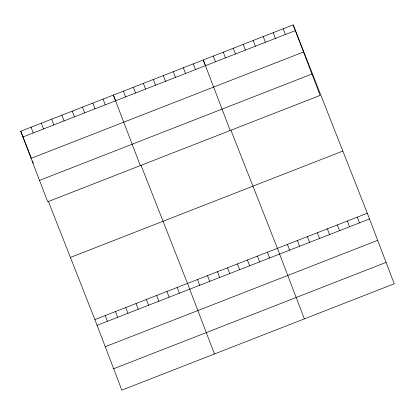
<?xml version="1.0" encoding="UTF-8"?>
<svg xmlns="http://www.w3.org/2000/svg" width="415" height="415" viewBox="0 0 415 415"><rect width="100%" height="100%" fill="white"/><g stroke="black" fill="none" stroke-linecap="round" stroke-linejoin="round"><path stroke-width="0.62" d="M293.172 24.864L320.11 95.409L47.689 201.773L20.75 131.228L293.172 24.864L367.311 213.227L394.25 283.772L121.828 390.136L94.89 319.592L48.368 201.394M22.944 136.966L295.361 30.601M31.109 158.354L303.531 51.989M39.524 180.385L311.945 74.02M70.425 257.43L342.847 151.065M94.89 319.592L367.311 213.227M97.084 325.334L369.5 218.97M105.249 346.717L377.671 240.352M113.663 368.753L386.085 262.389M205.601 65.881L203.272 59.962L230.211 130.507M230.89 130.128L277.412 248.326L304.351 318.876M115.702 100.98L113.373 95.061L140.312 165.611M140.991 165.227L187.513 283.429L214.451 353.974M20.75 131.228L27.509 148.394M27.743 148.985L31.234 157.866M32.401 160.828L33.335 163.194M357.32 217.128L359.514 222.865M283.18 28.76L285.375 34.502M347.334 221.029L349.523 226.766M273.195 32.661L275.384 38.403M337.343 224.93L339.537 230.667M263.203 36.562L265.398 42.304M327.357 228.826L329.546 234.568M253.217 40.463L255.407 46.2M317.366 232.727L319.56 238.469M243.226 44.364L245.421 50.101M307.38 236.628L309.569 242.37M233.24 48.265L235.43 54.002M297.389 240.529L299.583 246.266M223.249 52.16L225.444 57.903M287.403 244.43L289.592 250.167M213.258 56.061L215.452 61.804M267.426 252.227L269.615 257.969M193.281 63.863L195.475 69.601M257.435 256.128L259.629 261.87M183.295 67.764L185.484 73.502M247.444 260.029L249.638 265.766M173.304 71.66L175.498 77.403M237.458 263.93L239.647 269.667M163.318 75.561L165.507 81.304M227.467 267.831L229.661 273.568M153.327 79.462L155.521 85.205M217.481 271.726L219.67 277.469M143.341 83.363L145.53 89.1M207.49 275.627L209.684 281.37M133.35 87.264L135.544 93.002M197.504 279.528L199.693 285.266M123.364 91.16L125.553 96.903M177.221 287.445L179.415 293.187M103.081 99.081L105.275 104.819M166.929 291.465L169.123 297.202M92.789 103.096L94.983 108.839M156.642 295.485L158.831 301.223M82.497 107.117L84.691 112.859M146.35 299.5L148.539 305.243M72.205 111.137L74.399 116.874M136.058 303.521L138.247 309.258M61.918 115.152L64.107 120.895M125.766 307.536L127.955 313.278M51.626 119.172L53.815 124.91M115.474 311.556L117.663 317.293M41.334 123.188L43.523 128.93M105.182 315.571L107.376 321.314M31.042 127.208L33.231 132.945"/></g></svg>
